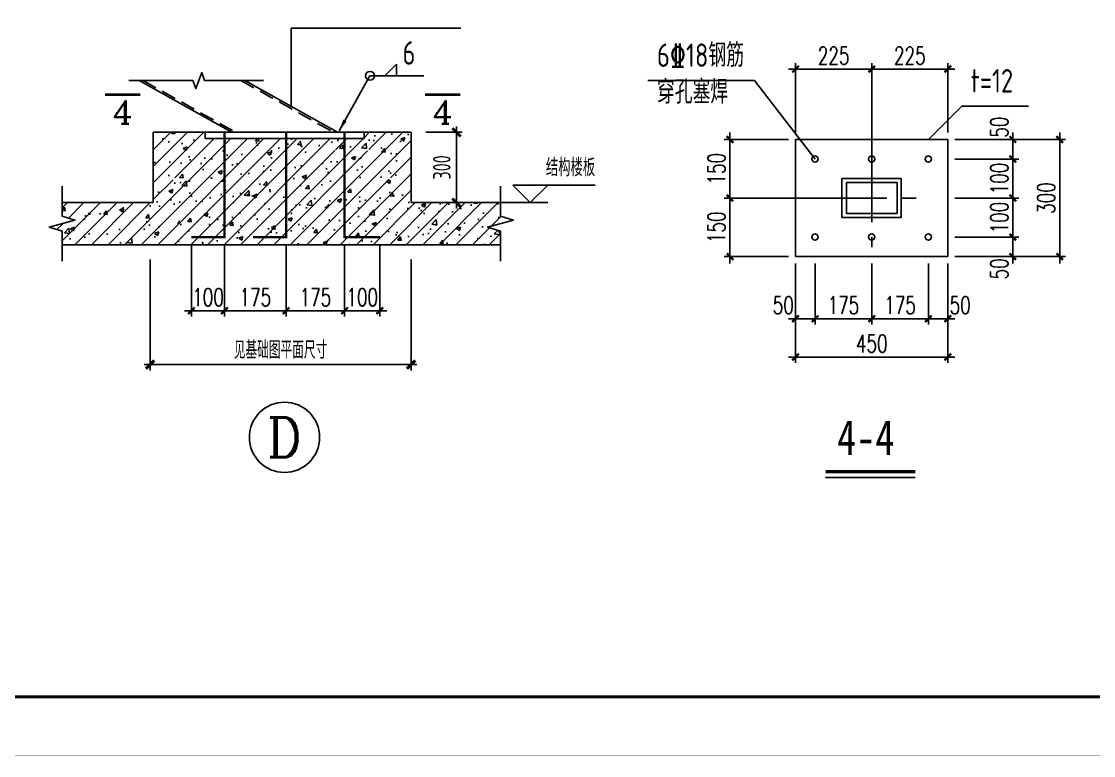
# Model space of a CAD drawing. Extents: x 458696 to 839151, y -191463 to 35158.
# Drawn here: x 514694 to 523844, y -181309 to -175041 of the extents above; entities that cross this region are included whole.
import ezdxf
from ezdxf.enums import TextEntityAlignment as Align

# ---------------------------------------------------------------- set-up
doc = ezdxf.new("R2010")
doc.units = 0
doc.header["$LTSCALE"] = 500
doc.linetypes.add('CENTER', pattern=[2, 1.25, -0.25, 0.25, -0.25])
doc.linetypes.add('HIDDEN', pattern=[0.375, 0.25, -0.125])
doc.layers.get('0').update_dxf_attribs({"linetype": 'CONTINUOUS'})
doc.layers.get('Defpoints').update_dxf_attribs({"color": 167, "linetype": 'CONTINUOUS'})
for name, color, linetype in [('AXIS_TEXT', 7, 'CONTINUOUS'), ('DIM', 3, 'CONTINUOUS'), ('PUB_DIM', 3, 'CONTINUOUS'), ('TEXT', 7, 'CONTINUOUS'), ('THIN', 7, 'CONTINUOUS'), ('实体', 7, 'CONTINUOUS'), ('尺寸', 3, 'CONTINUOUS'), ('文字', 7, 'CONTINUOUS'), ('标注', 1, 'CONTINUOUS'), ('虚线', 4, 'HIDDEN'), ('轴线', 253, 'CENTER')]:
    doc.layers.add(name, color=color, linetype=linetype)
doc.styles.add('COMPLEX', font='COMPLEX')
doc.styles.add('DIM_FONT', font='SIMPLEX', dxfattribs={"width": 0.7, "bigfont": 'GBCBIG'})
doc.styles.add('TSSD_Dimension', font='tssdeng.shx', dxfattribs={"width": 0.7, "bigfont": 'TSSDCHN.SHX'})
doc.styles.add('TSSD_Label', font='Tssdeng.shx', dxfattribs={"width": 0.7, "bigfont": 'Hztxt.shx'})
doc.styles.add('宋体', font='', dxfattribs={"width": 0.9})
doc.styles.add('标注', font='romans.shx', dxfattribs={"width": 0.8})
doc.styles.add('说明', font='tssdeng.shx', dxfattribs={"width": 0.8, "bigfont": 'tssdchn.shx'})
doc.styles.add('轴线', font='COMPLEX.shx')
doc.styles.get('宋体').set_extended_font_data('SimSun')
doc.dimstyles.new('dim-15', dxfattribs={"dimscale": 15, "dimtxt": 3, "dimasz": 2, "dimexe": 2, "dimexo": 1.5, "dimgap": 1, "dimtad": 1, "dimdec": 0, "dimdsep": 46, "dimtxsty": '标注', "dimcen": 2.5, "dimclrd": 256, "dimclre": 256, "dimclrt": 6, "dimadec": 1, "dimazin": 2, "dimtfac": 1, "dimtdec": 0, "dimtmove": 0, "dimatfit": 3, "dimfxl": 1, "dimlwd": -1, "dimlwe": -1, "dimarcsym": 0})
doc.dimstyles.new('DIMN50', dxfattribs={"dimscale": 0.5, "dimtxt": 300, "dimasz": 0.8, "dimexe": 100, "dimexo": 120, "dimgap": 80, "dimtad": 1, "dimdec": 0, "dimrnd": 1, "dimzin": 0, "dimdsep": 46, "dimtxsty": 'DIM_FONT', "dimblk": '_dimx', "dimcen": 0.09, "dimclrd": 3, "dimclre": 3, "dimclrt": 7, "dimadec": 0, "dimazin": 0, "dimtfac": 1, "dimtdec": 0, "dimtix": 1, "dimtmove": 2, "dimatfit": 3, "dimldrblk": '_dimx', "dimfxl": 70, "dimtolj": 1, "dimtzin": 0, "dimarcsym": 0})
doc.dimstyles.new('TSSD_50_50', dxfattribs={"dimtxt": 150, "dimasz": 50, "dimexe": 50, "dimexo": 125, "dimgap": 50, "dimtad": 1, "dimdec": 0, "dimzin": 0, "dimdsep": 46, "dimtxsty": 'TSSD_Dimension', "dimblk": 'ARCHTICK', "dimblk1": 'ARCHTICK', "dimblk2": 'ARCHTICK', "dimcen": 0, "dimdle": 50, "dimclrt": 7, "dimadec": 0, "dimazin": 0, "dimtfac": 1, "dimtdec": 0, "dimtix": 1, "dimtmove": 2, "dimatfit": 3, "dimfxl": 1, "dimtolj": 1, "dimtzin": 0, "dimarcsym": 0})

# ---------------------------------------------------------------- blocks, each defined once
blk = doc.blocks.new('图框-A1')
for points, const_width in [([(0, 0), (841, 0), (841, 594), (0, 594)], 0.05), ([(766, 584), (25, 584), (25, 10), (766, 10)], 0.5)]:
    blk.add_lwpolyline(points, close=True, dxfattribs=dict(const_width=const_width))
blk = doc.blocks.new('_ArchTick')
at = {"color": 0, "const_width": 0.5}
blk.add_lwpolyline([(-0.71, -0.71), (0.71, 0.71)], dxfattribs=at)
blk = doc.blocks.new('*D1110')
at = {"layer": 'Defpoints', "color": 0, "transparency": 16777216}
for p in [(515791.5, -176947.2), (518019.2, -176947.2), (518019.2, -177970.9)]:
    blk.add_point(p, dxfattribs=at)
at = {"layer": 'DIM', "color": 0, "lineweight": -2, "transparency": 16777216}
for p, q in [((515791.5, -177072.2), (515791.5, -178020.9)), ((518019.2, -177072.2), (518019.2, -178020.9)), ((515741.5, -177970.9), (518069.2, -177970.9))]:
    blk.add_line(p, q, dxfattribs=at)
at = {"layer": 'DIM', "color": 0, "lineweight": -2, "transparency": 16777216, "xscale": 50, "yscale": 50, "zscale": 50, "rotation": 180}
blk.add_blockref('_ArchTick', (515791.5, -177970.9), dxfattribs=at)
at = {"layer": 'DIM', "color": 0, "lineweight": -2, "transparency": 16777216, "xscale": 50, "yscale": 50, "zscale": 50}
blk.add_blockref('_ArchTick', (518019.2, -177970.9), dxfattribs=at)
at = {"layer": 'DIM', "color": 7, "transparency": 16777216, "insert": (516905.3, -177845.9), "char_height": 150, "attachment_point": 5, "style": 'TSSD_Dimension'}
blk.add_mtext('\\A1;见基础图平面尺寸', dxfattribs=at)
blk = doc.blocks.new('_dimx')
blk.add_line((-150, 0), (150, 0))
at = {"const_width": 50}
blk.add_lwpolyline([(-70, -70), (70, 70)], dxfattribs=at)
blk = doc.blocks.new('*D1111')
at = {"layer": 'Defpoints', "color": 0, "transparency": 16777216}
for p in [(516145.2, -176883.5), (516427.5, -176883.5), (516427.5, -177510.7)]:
    blk.add_point(p, dxfattribs=at)
at = {"layer": 'PUB_DIM', "color": 3, "lineweight": -2, "transparency": 16777216}
for p, q in [((516145.2, -176943.5), (516145.2, -177560.7)), ((516427.5, -176943.5), (516427.5, -177560.7)), ((516144.8, -177510.7), (516144.4, -177510.7)), ((516145.2, -177510.7), (516427.5, -177510.7)), ((516427.9, -177510.7), (516428.3, -177510.7))]:
    blk.add_line(p, q, dxfattribs=at)
at = {"layer": 'PUB_DIM', "color": 3, "lineweight": -2, "transparency": 16777216, "xscale": 0.4, "yscale": 0.4, "zscale": 0.4}
blk.add_blockref('_dimx', (516145.2, -177510.7), dxfattribs=at)
at = {"layer": 'PUB_DIM', "color": 3, "lineweight": -2, "transparency": 16777216, "xscale": 0.4, "yscale": 0.4, "zscale": 0.4, "rotation": 180}
blk.add_blockref('_dimx', (516427.5, -177510.7), dxfattribs=at)
at = {"layer": 'PUB_DIM', "color": 7, "transparency": 16777216, "insert": (516286.4, -177395.7), "char_height": 150, "attachment_point": 5, "style": 'DIM_FONT'}
blk.add_mtext('\\A1;100', dxfattribs=at)
blk = doc.blocks.new('*D1112')
at = {"layer": 'Defpoints', "color": 0, "transparency": 16777216}
for p in [(516427.5, -176883.5), (516953.1, -176883.5), (516953.1, -177510.7)]:
    blk.add_point(p, dxfattribs=at)
at = {"layer": 'PUB_DIM', "color": 3, "lineweight": -2, "transparency": 16777216}
for p, q in [((516427.5, -176943.5), (516427.5, -177560.7)), ((516953.1, -176943.5), (516953.1, -177560.7)), ((516427.9, -177510.7), (516952.7, -177510.7))]:
    blk.add_line(p, q, dxfattribs=at)
at = {"layer": 'PUB_DIM', "color": 3, "lineweight": -2, "transparency": 16777216, "xscale": 0.4, "yscale": 0.4, "zscale": 0.4, "rotation": 180}
blk.add_blockref('_dimx', (516427.5, -177510.7), dxfattribs=at)
at = {"layer": 'PUB_DIM', "color": 3, "lineweight": -2, "transparency": 16777216, "xscale": 0.4, "yscale": 0.4, "zscale": 0.4}
blk.add_blockref('_dimx', (516953.1, -177510.7), dxfattribs=at)
at = {"layer": 'PUB_DIM', "color": 7, "transparency": 16777216, "insert": (516690.3, -177395.7), "char_height": 150, "attachment_point": 5, "style": 'DIM_FONT'}
blk.add_mtext('\\A1;175', dxfattribs=at)
blk = doc.blocks.new('*D1113')
at = {"layer": 'Defpoints', "color": 0, "transparency": 16777216}
for p in [(517452, -176883.5), (517753, -176883.5), (517753, -177510.7)]:
    blk.add_point(p, dxfattribs=at)
at = {"layer": 'PUB_DIM', "color": 3, "lineweight": -2, "transparency": 16777216}
for p, q in [((517452, -176943.5), (517452, -177560.7)), ((517753, -176943.5), (517753, -177560.7)), ((517451.6, -177510.7), (517451.2, -177510.7)), ((517452, -177510.7), (517753, -177510.7)), ((517753.4, -177510.7), (517753.8, -177510.7))]:
    blk.add_line(p, q, dxfattribs=at)
at = {"layer": 'PUB_DIM', "color": 3, "lineweight": -2, "transparency": 16777216, "xscale": 0.4, "yscale": 0.4, "zscale": 0.4}
blk.add_blockref('_dimx', (517452, -177510.7), dxfattribs=at)
at = {"layer": 'PUB_DIM', "color": 3, "lineweight": -2, "transparency": 16777216, "xscale": 0.4, "yscale": 0.4, "zscale": 0.4, "rotation": 180}
blk.add_blockref('_dimx', (517753, -177510.7), dxfattribs=at)
at = {"layer": 'PUB_DIM', "color": 7, "transparency": 16777216, "insert": (517602.5, -177395.7), "char_height": 150, "attachment_point": 5, "style": 'DIM_FONT'}
blk.add_mtext('\\A1;100', dxfattribs=at)
blk = doc.blocks.new('_AXISO')
blk.add_circle((0, 0), 0.5)
at = {"layer": 'AXIS_TEXT', "style": 'COMPLEX', "width": 1.041667}
blk.add_attdef('A', text='', height=0.56, dxfattribs=at).set_placement((-0.25, -0.28), (0.25, -0.28), align=Align.FIT)
blk = doc.blocks.new('*D1114')
at = {"layer": 'Defpoints', "color": 0, "transparency": 16777216}
for p in [(516953.1, -176883.5), (517452, -176883.5), (517452, -177510.7)]:
    blk.add_point(p, dxfattribs=at)
at = {"layer": 'PUB_DIM', "color": 3, "lineweight": -2, "transparency": 16777216}
for p, q in [((516953.1, -176943.5), (516953.1, -177560.7)), ((517452, -176943.5), (517452, -177560.7)), ((516953.5, -177510.7), (517451.6, -177510.7))]:
    blk.add_line(p, q, dxfattribs=at)
at = {"layer": 'PUB_DIM', "color": 3, "lineweight": -2, "transparency": 16777216, "xscale": 0.4, "yscale": 0.4, "zscale": 0.4, "rotation": 180}
blk.add_blockref('_dimx', (516953.1, -177510.7), dxfattribs=at)
at = {"layer": 'PUB_DIM', "color": 3, "lineweight": -2, "transparency": 16777216, "xscale": 0.4, "yscale": 0.4, "zscale": 0.4}
blk.add_blockref('_dimx', (517452, -177510.7), dxfattribs=at)
at = {"layer": 'PUB_DIM', "color": 7, "transparency": 16777216, "insert": (517202.6, -177395.7), "char_height": 150, "attachment_point": 5, "style": 'DIM_FONT'}
blk.add_mtext('\\A1;175', dxfattribs=at)
blk = doc.blocks.new('*D1117')
at = {"layer": 'Defpoints', "color": 0, "transparency": 16777216}
for p in [(518019.2, -175987.2), (518019.2, -176587.2), (518406.5, -176587.2)]:
    blk.add_point(p, dxfattribs=at)
at = {"layer": 'DIM', "color": 0, "lineweight": -2, "transparency": 16777216}
for p, q in [((518406.5, -175937.2), (518406.5, -176637.2)), ((518144.2, -175987.2), (518456.5, -175987.2)), ((518144.2, -176587.2), (518456.5, -176587.2))]:
    blk.add_line(p, q, dxfattribs=at)
at = {"layer": 'DIM', "color": 0, "lineweight": -2, "transparency": 16777216, "xscale": 50, "yscale": 50, "zscale": 50}
for p, rotation in [((518406.5, -175987.2), 90), ((518406.5, -176587.2), 270)]:
    blk.add_blockref('_ArchTick', p, dxfattribs=dict(at, rotation=rotation))
at = {"layer": 'DIM', "color": 7, "transparency": 16777216, "insert": (518281.5, -176287.2), "char_height": 150, "attachment_point": 5, "rotation": 90, "style": 'TSSD_Dimension'}
blk.add_mtext('\\A1;300', dxfattribs=at)
blk = doc.blocks.new('*D1118')
at = {"layer": 'Defpoints', "color": 0, "transparency": 16777216}
for p in [(521951.1, -175447.6), (521301.1, -176048.5), (521951.1, -176298.5)]:
    blk.add_point(p, dxfattribs=at)
at = {"layer": 'PUB_DIM', "color": 3, "lineweight": -2, "transparency": 16777216}
for p, q in [((521301.1, -175988.5), (521301.1, -175397.6)), ((521951.1, -176238.5), (521951.1, -175397.6)), ((521301.5, -175447.6), (521950.7, -175447.6))]:
    blk.add_line(p, q, dxfattribs=at)
at = {"layer": 'PUB_DIM', "color": 3, "lineweight": -2, "transparency": 16777216, "xscale": 0.4, "yscale": 0.4, "zscale": 0.4, "rotation": 180}
blk.add_blockref('_dimx', (521301.1, -175447.6), dxfattribs=at)
at = {"layer": 'PUB_DIM', "color": 3, "lineweight": -2, "transparency": 16777216, "xscale": 0.4, "yscale": 0.4, "zscale": 0.4}
blk.add_blockref('_dimx', (521951.1, -175447.6), dxfattribs=at)
at = {"layer": 'PUB_DIM', "color": 7, "transparency": 16777216, "insert": (521626.1, -175332.6), "char_height": 150, "attachment_point": 5, "style": 'DIM_FONT'}
blk.add_mtext('\\A1;225', dxfattribs=at)
blk = doc.blocks.new('*D1119')
at = {"layer": 'Defpoints', "color": 0, "transparency": 16777216}
for p in [(522601.1, -175447.6), (522601.1, -176048.5), (521951.1, -176298.5)]:
    blk.add_point(p, dxfattribs=at)
at = {"layer": 'PUB_DIM', "color": 3, "lineweight": -2, "transparency": 16777216}
for p, q in [((521951.1, -176238.5), (521951.1, -175397.6)), ((522601.1, -175988.5), (522601.1, -175397.6)), ((521951.5, -175447.6), (522600.7, -175447.6))]:
    blk.add_line(p, q, dxfattribs=at)
at = {"layer": 'PUB_DIM', "color": 3, "lineweight": -2, "transparency": 16777216, "xscale": 0.4, "yscale": 0.4, "zscale": 0.4, "rotation": 180}
blk.add_blockref('_dimx', (521951.1, -175447.6), dxfattribs=at)
at = {"layer": 'PUB_DIM', "color": 3, "lineweight": -2, "transparency": 16777216, "xscale": 0.4, "yscale": 0.4, "zscale": 0.4}
blk.add_blockref('_dimx', (522601.1, -175447.6), dxfattribs=at)
at = {"layer": 'PUB_DIM', "color": 7, "transparency": 16777216, "insert": (522276.1, -175332.6), "char_height": 150, "attachment_point": 5, "style": 'DIM_FONT'}
blk.add_mtext('\\A1;225', dxfattribs=at)
blk = doc.blocks.new('*D1120')
at = {"layer": 'Defpoints', "color": 0, "transparency": 16777216}
for p in [(522601.1, -176048.5), (522601.1, -176215.2), (523155.3, -176215.2)]:
    blk.add_point(p, dxfattribs=at)
at = {"layer": 'PUB_DIM', "color": 3, "lineweight": -2, "transparency": 16777216}
for p, q in [((522661.1, -176048.5), (523205.3, -176048.5)), ((523155.3, -176048.9), (523155.3, -176214.8)), ((522661.1, -176215.2), (523205.3, -176215.2))]:
    blk.add_line(p, q, dxfattribs=at)
at = {"layer": 'PUB_DIM', "color": 3, "lineweight": -2, "transparency": 16777216, "xscale": 0.4, "yscale": 0.4, "zscale": 0.4}
for p, rotation in [((523155.3, -176048.5), 90), ((523155.3, -176215.2), 270)]:
    blk.add_blockref('_dimx', p, dxfattribs=dict(at, rotation=rotation))
at = {"layer": 'PUB_DIM', "color": 7, "transparency": 16777216, "insert": (523040.3, -175943.5), "char_height": 150, "attachment_point": 5, "rotation": 90, "style": 'DIM_FONT'}
blk.add_mtext('\\A1;50', dxfattribs=at)
blk = doc.blocks.new('*D1121')
at = {"layer": 'Defpoints', "color": 0, "transparency": 16777216}
for p in [(522601.1, -176548.5), (522601.1, -176881.9), (523155.3, -176881.9)]:
    blk.add_point(p, dxfattribs=at)
at = {"layer": 'PUB_DIM', "color": 3, "lineweight": -2, "transparency": 16777216}
for p, q in [((522661.1, -176548.5), (523205.3, -176548.5)), ((523155.3, -176548.9), (523155.3, -176881.5)), ((522661.1, -176881.9), (523205.3, -176881.9))]:
    blk.add_line(p, q, dxfattribs=at)
at = {"layer": 'PUB_DIM', "color": 3, "lineweight": -2, "transparency": 16777216, "xscale": 0.4, "yscale": 0.4, "zscale": 0.4}
for p, rotation in [((523155.3, -176548.5), 90), ((523155.3, -176881.9), 270)]:
    blk.add_blockref('_dimx', p, dxfattribs=dict(at, rotation=rotation))
at = {"layer": 'PUB_DIM', "color": 7, "transparency": 16777216, "insert": (523040.3, -176715.2), "char_height": 150, "attachment_point": 5, "rotation": 90, "style": 'DIM_FONT'}
blk.add_mtext('\\A1;100', dxfattribs=at)
blk = doc.blocks.new('*D1122')
at = {"layer": 'Defpoints', "color": 0, "transparency": 16777216}
for p in [(522601.1, -176881.9), (522601.1, -177048.5), (523155.3, -177048.5)]:
    blk.add_point(p, dxfattribs=at)
at = {"layer": 'PUB_DIM', "color": 3, "lineweight": -2, "transparency": 16777216}
for p, q in [((522661.1, -176881.9), (523205.3, -176881.9)), ((523155.3, -176882.3), (523155.3, -177048.1)), ((522661.1, -177048.5), (523205.3, -177048.5))]:
    blk.add_line(p, q, dxfattribs=at)
at = {"layer": 'PUB_DIM', "color": 3, "lineweight": -2, "transparency": 16777216, "xscale": 0.4, "yscale": 0.4, "zscale": 0.4}
for p, rotation in [((523155.3, -176881.9), 90), ((523155.3, -177048.5), 270)]:
    blk.add_blockref('_dimx', p, dxfattribs=dict(at, rotation=rotation))
at = {"layer": 'PUB_DIM', "color": 7, "transparency": 16777216, "insert": (523040.3, -177153.5), "char_height": 150, "attachment_point": 5, "rotation": 90, "style": 'DIM_FONT'}
blk.add_mtext('\\A1;50', dxfattribs=at)
blk = doc.blocks.new('*D1123')
at = {"layer": 'Defpoints', "color": 0, "transparency": 16777216}
for p in [(522601.1, -176048.5), (523555.3, -176048.5), (522601.1, -177048.5)]:
    blk.add_point(p, dxfattribs=at)
at = {"layer": 'PUB_DIM', "color": 3, "lineweight": -2, "transparency": 16777216}
for p, q in [((522661.1, -176048.5), (523605.3, -176048.5)), ((523555.3, -177048.1), (523555.3, -176048.9)), ((522661.1, -177048.5), (523605.3, -177048.5))]:
    blk.add_line(p, q, dxfattribs=at)
at = {"layer": 'PUB_DIM', "color": 3, "lineweight": -2, "transparency": 16777216, "xscale": 0.4, "yscale": 0.4, "zscale": 0.4}
for p, rotation in [((523555.3, -176048.5), 90), ((523555.3, -177048.5), 270)]:
    blk.add_blockref('_dimx', p, dxfattribs=dict(at, rotation=rotation))
at = {"layer": 'PUB_DIM', "color": 7, "transparency": 16777216, "insert": (523440.3, -176548.5), "char_height": 150, "attachment_point": 5, "rotation": 90, "style": 'DIM_FONT'}
blk.add_mtext('\\A1;300', dxfattribs=at)
blk = doc.blocks.new('*D1124')
at = {"layer": 'Defpoints', "color": 0, "transparency": 16777216}
for p in [(521301.1, -177048.5), (521467.7, -177048.5), (521467.7, -177578.5)]:
    blk.add_point(p, dxfattribs=at)
at = {"layer": 'PUB_DIM', "color": 3, "lineweight": -2, "transparency": 16777216}
for p, q in [((521301.1, -177108.5), (521301.1, -177628.5)), ((521467.7, -177108.5), (521467.7, -177628.5)), ((521301.5, -177578.5), (521467.3, -177578.5))]:
    blk.add_line(p, q, dxfattribs=at)
at = {"layer": 'PUB_DIM', "color": 3, "lineweight": -2, "transparency": 16777216, "xscale": 0.4, "yscale": 0.4, "zscale": 0.4, "rotation": 180}
blk.add_blockref('_dimx', (521301.1, -177578.5), dxfattribs=at)
at = {"layer": 'PUB_DIM', "color": 3, "lineweight": -2, "transparency": 16777216, "xscale": 0.4, "yscale": 0.4, "zscale": 0.4}
blk.add_blockref('_dimx', (521467.7, -177578.5), dxfattribs=at)
at = {"layer": 'PUB_DIM', "color": 7, "transparency": 16777216, "insert": (521196.1, -177463.5), "char_height": 150, "attachment_point": 5, "style": 'DIM_FONT'}
blk.add_mtext('\\A1;50', dxfattribs=at)
blk = doc.blocks.new('*D1125')
at = {"layer": 'Defpoints', "color": 0, "transparency": 16777216}
for p in [(521951.1, -177048.5), (522434.4, -177048.5), (522434.4, -177578.5)]:
    blk.add_point(p, dxfattribs=at)
at = {"layer": 'PUB_DIM', "color": 3, "lineweight": -2, "transparency": 16777216}
for p, q in [((521951.1, -177108.5), (521951.1, -177628.5)), ((522434.4, -177108.5), (522434.4, -177628.5)), ((521951.5, -177578.5), (522434, -177578.5))]:
    blk.add_line(p, q, dxfattribs=at)
at = {"layer": 'PUB_DIM', "color": 3, "lineweight": -2, "transparency": 16777216, "xscale": 0.4, "yscale": 0.4, "zscale": 0.4, "rotation": 180}
blk.add_blockref('_dimx', (521951.1, -177578.5), dxfattribs=at)
at = {"layer": 'PUB_DIM', "color": 3, "lineweight": -2, "transparency": 16777216, "xscale": 0.4, "yscale": 0.4, "zscale": 0.4}
blk.add_blockref('_dimx', (522434.4, -177578.5), dxfattribs=at)
at = {"layer": 'PUB_DIM', "color": 7, "transparency": 16777216, "insert": (522192.7, -177463.5), "char_height": 150, "attachment_point": 5, "style": 'DIM_FONT'}
blk.add_mtext('\\A1;175', dxfattribs=at)
blk = doc.blocks.new('*D1126')
at = {"layer": 'Defpoints', "color": 0, "transparency": 16777216}
for p in [(522434.4, -177048.5), (522601.1, -177048.5), (522601.1, -177578.5)]:
    blk.add_point(p, dxfattribs=at)
at = {"layer": 'PUB_DIM', "color": 3, "lineweight": -2, "transparency": 16777216}
for p, q in [((522434.4, -177108.5), (522434.4, -177628.5)), ((522601.1, -177108.5), (522601.1, -177628.5)), ((522434.8, -177578.5), (522600.7, -177578.5))]:
    blk.add_line(p, q, dxfattribs=at)
at = {"layer": 'PUB_DIM', "color": 3, "lineweight": -2, "transparency": 16777216, "xscale": 0.4, "yscale": 0.4, "zscale": 0.4, "rotation": 180}
blk.add_blockref('_dimx', (522434.4, -177578.5), dxfattribs=at)
at = {"layer": 'PUB_DIM', "color": 3, "lineweight": -2, "transparency": 16777216, "xscale": 0.4, "yscale": 0.4, "zscale": 0.4}
blk.add_blockref('_dimx', (522601.1, -177578.5), dxfattribs=at)
at = {"layer": 'PUB_DIM', "color": 7, "transparency": 16777216, "insert": (522706.1, -177463.5), "char_height": 150, "attachment_point": 5, "style": 'DIM_FONT'}
blk.add_mtext('\\A1;50', dxfattribs=at)
blk = doc.blocks.new('*D1127')
at = {"layer": 'Defpoints', "color": 0, "transparency": 16777216}
for p in [(521301.1, -177048.5), (522601.1, -177048.5), (521301.1, -177906)]:
    blk.add_point(p, dxfattribs=at)
at = {"layer": 'PUB_DIM', "color": 3, "lineweight": -2, "transparency": 16777216}
for p, q in [((521301.1, -177108.5), (521301.1, -177956)), ((522601.1, -177108.5), (522601.1, -177956)), ((522600.7, -177906), (521301.5, -177906))]:
    blk.add_line(p, q, dxfattribs=at)
at = {"layer": 'PUB_DIM', "color": 3, "lineweight": -2, "transparency": 16777216, "xscale": 0.4, "yscale": 0.4, "zscale": 0.4, "rotation": 180}
blk.add_blockref('_dimx', (521301.1, -177906), dxfattribs=at)
at = {"layer": 'PUB_DIM', "color": 3, "lineweight": -2, "transparency": 16777216, "xscale": 0.4, "yscale": 0.4, "zscale": 0.4}
blk.add_blockref('_dimx', (522601.1, -177906), dxfattribs=at)
at = {"layer": 'PUB_DIM', "color": 7, "transparency": 16777216, "insert": (521951.1, -177791), "char_height": 150, "attachment_point": 5, "style": 'DIM_FONT'}
blk.add_mtext('\\A1;450', dxfattribs=at)
blk = doc.blocks.new('*D1128')
at = {"layer": 'Defpoints', "color": 0, "transparency": 16777216}
for p in [(521301.1, -176048.5), (520741.3, -176548.5), (521784.4, -176548.5)]:
    blk.add_point(p, dxfattribs=at)
at = {"layer": 'PUB_DIM', "color": 3, "lineweight": -2, "transparency": 16777216}
for p, q in [((521241.1, -176048.5), (520691.3, -176048.5)), ((520741.3, -176048.9), (520741.3, -176548.1)), ((521724.4, -176548.5), (520691.3, -176548.5))]:
    blk.add_line(p, q, dxfattribs=at)
at = {"layer": 'PUB_DIM', "color": 3, "lineweight": -2, "transparency": 16777216, "xscale": 0.4, "yscale": 0.4, "zscale": 0.4}
for p, rotation in [((520741.3, -176048.5), 90), ((520741.3, -176548.5), 270)]:
    blk.add_blockref('_dimx', p, dxfattribs=dict(at, rotation=rotation))
at = {"layer": 'PUB_DIM', "color": 7, "transparency": 16777216, "insert": (520626.3, -176298.5), "char_height": 150, "attachment_point": 5, "rotation": 90, "style": 'DIM_FONT'}
blk.add_mtext('\\A1;150', dxfattribs=at)
blk = doc.blocks.new('*D1129')
at = {"layer": 'Defpoints', "color": 0, "transparency": 16777216}
for p in [(521784.4, -176548.5), (520741.3, -177048.5), (521301.1, -177048.5)]:
    blk.add_point(p, dxfattribs=at)
at = {"layer": 'PUB_DIM', "color": 3, "lineweight": -2, "transparency": 16777216}
for p, q in [((521724.4, -176548.5), (520691.3, -176548.5)), ((520741.3, -176548.9), (520741.3, -177048.1)), ((521241.1, -177048.5), (520691.3, -177048.5))]:
    blk.add_line(p, q, dxfattribs=at)
at = {"layer": 'PUB_DIM', "color": 3, "lineweight": -2, "transparency": 16777216, "xscale": 0.4, "yscale": 0.4, "zscale": 0.4}
for p, rotation in [((520741.3, -176548.5), 90), ((520741.3, -177048.5), 270)]:
    blk.add_blockref('_dimx', p, dxfattribs=dict(at, rotation=rotation))
at = {"layer": 'PUB_DIM', "color": 7, "transparency": 16777216, "insert": (520626.3, -176798.5), "char_height": 150, "attachment_point": 5, "rotation": 90, "style": 'DIM_FONT'}
blk.add_mtext('\\A1;150', dxfattribs=at)
blk = doc.blocks.new('*D1130')
at = {"layer": 'Defpoints', "color": 0, "transparency": 16777216}
for p in [(522601.1, -176215.2), (522601.1, -176548.5), (523155.3, -176548.5)]:
    blk.add_point(p, dxfattribs=at)
at = {"layer": 'PUB_DIM', "color": 3, "lineweight": -2, "transparency": 16777216}
for p, q in [((522661.1, -176215.2), (523205.3, -176215.2)), ((523155.3, -176215.6), (523155.3, -176548.1)), ((522661.1, -176548.5), (523205.3, -176548.5))]:
    blk.add_line(p, q, dxfattribs=at)
at = {"layer": 'PUB_DIM', "color": 3, "lineweight": -2, "transparency": 16777216, "xscale": 0.4, "yscale": 0.4, "zscale": 0.4}
for p, rotation in [((523155.3, -176215.2), 90), ((523155.3, -176548.5), 270)]:
    blk.add_blockref('_dimx', p, dxfattribs=dict(at, rotation=rotation))
at = {"layer": 'PUB_DIM', "color": 7, "transparency": 16777216, "insert": (523040.3, -176381.9), "char_height": 150, "attachment_point": 5, "rotation": 90, "style": 'DIM_FONT'}
blk.add_mtext('\\A1;100', dxfattribs=at)
blk = doc.blocks.new('*D1131')
at = {"layer": 'Defpoints', "color": 0, "transparency": 16777216}
for p in [(521467.7, -177048.5), (521951.1, -177048.5), (521951.1, -177578.5)]:
    blk.add_point(p, dxfattribs=at)
at = {"layer": 'PUB_DIM', "color": 3, "lineweight": -2, "transparency": 16777216}
for p, q in [((521467.7, -177108.5), (521467.7, -177628.5)), ((521951.1, -177108.5), (521951.1, -177628.5)), ((521468.1, -177578.5), (521950.7, -177578.5))]:
    blk.add_line(p, q, dxfattribs=at)
at = {"layer": 'PUB_DIM', "color": 3, "lineweight": -2, "transparency": 16777216, "xscale": 0.4, "yscale": 0.4, "zscale": 0.4, "rotation": 180}
blk.add_blockref('_dimx', (521467.7, -177578.5), dxfattribs=at)
at = {"layer": 'PUB_DIM', "color": 3, "lineweight": -2, "transparency": 16777216, "xscale": 0.4, "yscale": 0.4, "zscale": 0.4}
blk.add_blockref('_dimx', (521951.1, -177578.5), dxfattribs=at)
at = {"layer": 'PUB_DIM', "color": 7, "transparency": 16777216, "insert": (521709.4, -177463.5), "char_height": 150, "attachment_point": 5, "style": 'DIM_FONT'}
blk.add_mtext('\\A1;175', dxfattribs=at)

msp = doc.modelspace()

# ---------------------------------------------------------------- hatches: boundary and pattern name
h = msp.add_hatch()
h.set_pattern_fill('AN31C', color=251, scale=500, style=0)
h.set_pattern_definition([(45, (292178.75, 90389.22), (-70.710678, 70.710678), []), (50, (292178.75, 90389.22), (358.6301, -31.37607), [37.5, -412.5]), (355, (292178.75, 90389.22), (-69.37567, 376.09607), [30, -330]), (100.4514, (292208.64, 90386.6), (289.2547, 344.71977), [31.8701, -350.57106]), (46.1842, (292178.75, 90489.2), (533.6205, -82.7595), [56.25, -618.75]), (96.6356, (292223.2, 90482.3), (467.33135, 487.0589), [47.80514, -525.8565]), (351.1842, (292178.75, 90489.2), (467.331, 487.0593), [45, -495]), (21, (292228.75, 90464.22), (298.45353, -201.30945), [37.5, -412.5]), (326, (292228.75, 90464.22), (121.65767, 362.57502), [30, -330]), (71.4514, (292253.62, 90447.44), (420.1113, 161.26525), [31.8701, -350.57106]), (37.5, (292178.75, 90389.22), (6.07993, 166.446927), [0, -326, 0, -335, 0, -331.25]), (7.5, (292178.75, 90389.22), (131.53477, 197.20586), [0, -191, 0, -318.5, 0, -126.25]), (327.5, (292067.25, 90389.22), (266.91122, -11.277436), [0, -125, 0, -390, 0, -517.5]), (317.5, (292017.25, 90389.22), (291.59308, 50.05249), [0, -162.5, 0, -259, 0, -367.5])])
h.paths.add_polyline_path([(517451.991, -176109.991), (516769.911, -176109.991), (516769.911, -176134.991, -0.41421356), (516782.411, -176147.491, -1), (516757.411, -176147.491, -0.41421356), (516769.911, -176134.991), (516769.911, -176109.991), (515944.145, -176109.991), (515944.145, -176382.42), (515819.165, -176229.297), (515819.165, -176587.229), (515040.91, -176587.229), (515040.91, -176702.229), (515150.91, -176737.229), (514930.91, -176797.229), (515040.91, -176832.229), (515040.91, -176947.229), (518783.053, -176947.229), (518783.053, -176832.229), (518673.053, -176797.229), (518893.053, -176737.229), (518783.053, -176702.229), (518783.053, -176587.229), (518702.68, -176587.229), (518019.165, -176587.229), (518019.165, -175987.229), (517618.658, -175987.229), (517618.658, -176040.562), (517451.991, -176040.562)])
h.paths.add_polyline_path([(517041.015, -176147.491, -1), (517066.015, -176147.491, -1)], flags=16)
h.paths.add_polyline_path([(517368.159, -176147.491, -1), (517393.159, -176147.491, -1)], flags=16)
h.paths.add_polyline_path([(517832.433, -176624.169, -1), (517857.433, -176624.169, -1)], flags=16)
h.paths.add_polyline_path([(517648.756, -176147.491, -1), (517673.756, -176147.491, -1)], flags=16)
h.paths.add_polyline_path([(517832.433, -176387.344, -1), (517857.433, -176387.344, -1)], flags=16)
h.paths.add_polyline_path([(517822.391, -176147.491, -1), (517847.391, -176147.491, -1)], flags=16)
h.paths.add_polyline_path([(516469.286, -176147.491, -1), (516494.286, -176147.491, -1)], flags=16)
h.paths.add_polyline_path([(516175.938, -176147.491, -1), (516200.938, -176147.491, -1)], flags=16)
h.paths.add_polyline_path([(516012.012, -176624.169, -1), (515987.012, -176624.169, -1)], flags=16)
h.paths.add_polyline_path([(516012.012, -176387.344, -1), (515987.012, -176387.344, -1)], flags=16)
h.paths.add_polyline_path([(515987.012, -176147.491, -1), (516012.012, -176147.491, -1)], flags=16)
h.paths.add_polyline_path([(516427.505, -176040.562), (516260.838, -176040.562), (516260.838, -175987.229), (515819.165, -175987.229), (515819.165, -176229.297), (515944.145, -176382.42), (515944.145, -176109.991), (516427.505, -176109.991)], flags=16)
h.paths.add_polyline_path([(516769.911, -176040.562), (516427.505, -176040.562), (516427.505, -176109.991), (516769.911, -176109.991)], flags=16)
h.paths.add_polyline_path([(516953.129, -176040.562), (516769.911, -176040.562), (516769.911, -176109.991), (516953.129, -176109.991)], flags=16)
h.paths.add_polyline_path([(517179.01, -176040.562), (516953.129, -176040.562), (516953.129, -176109.991), (517177.646, -176109.991), (517179.01, -176107.96)], flags=16)
h.paths.add_polyline_path([(517451.991, -176040.562), (517179.01, -176040.562), (517179.01, -176109.991), (517451.991, -176109.991)], flags=17)
h.paths.add_polyline_path([(518122.118, -176820.185), (518416.349, -176820.185), (518416.349, -176638.455), (518122.118, -176638.455)], flags=24)
h.paths.add_polyline_path([(515527.524, -176832.016), (515821.754, -176832.016), (515821.754, -176650.286), (515527.524, -176650.286)], flags=24)

# ---------------------------------------------------------------- linework, layer by layer
at = {"layer": 'TEXT'}
for p, q in [((515819.165, -175987.229), (518019.165, -175987.229)), ((515819.165, -175987.229), (515819.165, -176587.229)), ((518019.165, -175987.229), (518019.165, -176587.229)), ((515819.165, -176587.229), (515040.91, -176587.229)), ((518019.165, -176587.229), (518783.053, -176587.229)), ((518783.053, -176947.229), (515040.91, -176947.229))]:
    msp.add_line(p, q, dxfattribs=at)
at = {"layer": 'THIN'}
for p, q in [((519036.991, -176587.229), (518886.991, -176437.229)), ((518886.991, -176437.229), (519186.991, -176437.229)), ((519036.991, -176587.229), (519186.991, -176437.229)), ((519186.991, -176437.229), (519590.455, -176437.229)), ((518702.68, -176587.229), (519186.991, -176587.229)), ((519036.991, -176587.229), (519036.991, -176587.229))]:
    msp.add_line(p, q, dxfattribs=at)
for points in [[(515040.91, -176447.229), (515040.91, -176702.229), (515150.91, -176737.229), (514930.91, -176797.229), (515040.91, -176832.229), (515040.91, -177087.229)], [(518783.053, -176447.229), (518783.053, -176702.229), (518893.053, -176737.229), (518673.053, -176797.229), (518783.053, -176832.229), (518783.053, -177087.229)]]:
    msp.add_lwpolyline(points, dxfattribs=at)
at = {"layer": '实体'}
for p, q in [((515698.553, -175545.904), (516490.523, -175987.229)), ((516600.145, -175545.904), (517392.115, -175987.229)), ((516260.838, -175987.229), (517618.658, -175987.229)), ((516260.838, -175987.229), (516260.838, -176040.562)), ((516260.838, -176040.562), (517618.658, -176040.562)), ((517618.658, -175987.229), (517618.658, -176040.562)), ((521301.068, -176048.543), (521301.068, -177048.543)), ((521301.068, -176048.543), (522601.068, -176048.543)), ((522601.068, -176048.543), (522601.068, -177048.543)), ((521696.363, -176381.876), (522201.068, -176381.876)), ((521696.363, -176715.209), (521696.363, -176381.876)), ((521734.402, -176681.876), (521734.402, -176415.209)), ((521734.402, -176415.209), (522167.735, -176415.209)), ((522167.735, -176681.876), (522167.735, -176415.209)), ((522201.068, -176715.209), (522201.068, -176381.876)), ((521734.402, -176681.876), (522167.735, -176681.876)), ((521696.363, -176715.209), (522201.068, -176715.209)), ((521301.068, -177048.543), (522601.068, -177048.543))]:
    msp.add_line(p, q, dxfattribs=at)
at = {"layer": '实体', "linetype": 'HIDDEN', "const_width": 20}
for points in [[(516427.505, -175987.229), (516427.505, -176883.534), (516145.201, -176883.534)], [(516953.129, -175987.229), (516953.129, -176883.534), (516670.825, -176883.534)], [(517451.991, -175987.229), (517451.991, -176883.534), (517753.039, -176883.534)]]:
    msp.add_lwpolyline(points, dxfattribs=at)
at = {"layer": '实体'}
for centre in [(521467.735, -176215.209), (521951.068, -176215.209), (522434.402, -176215.209), (521467.735, -176881.876), (521951.068, -176881.876), (522434.402, -176881.876)]:
    msp.add_circle(centre, 26.667, dxfattribs=at)
at = {"layer": '尺寸'}
for p, q in [((517896.203, -175404.52), (517796.203, -175504.52)), ((517896.203, -175504.52), (517896.203, -175404.52))]:
    msp.add_line(p, q, dxfattribs=at)
msp.add_circle((517668.579, -175504.52), 37.5, dxfattribs=at)
at = {"layer": '标注', "linetype": 'Continuous'}
for p, q in [((516996.13, -175099.027), (518445.009, -175099.027)), ((516996.13, -175766.567), (516996.13, -175099.027)), ((520040.461, -175545.544), (520950.964, -175545.544)), ((522718.76, -175764.24), (523287.807, -175764.24))]:
    msp.add_line(p, q, dxfattribs=at)
at = {"layer": '标注'}
for p, q in [((520950.964, -175545.544), (521467.735, -176215.209)), ((522718.76, -175764.24), (522435.906, -176048.543))]:
    msp.add_line(p, q, dxfattribs=at)
at = {"layer": '标注', "color": 7}
msp.add_line((521557.108, -178934.8), (522322.625, -178934.8), dxfattribs=at)
at = {"layer": '标注', "linetype": 'Continuous'}
msp.add_lwpolyline([(515609.248, -175545.904), (516157.293, -175545.904), (516182.293, -175614.591), (516232.293, -175477.217), (516257.293, -175545.904), (516759.827, -175545.904)], dxfattribs=at)
at = {"layer": '标注', "const_width": 25}
for points in [[(515707.853, -175665.889), (515407.853, -175665.889)], [(518439.299, -175665.889), (518139.299, -175665.889)]]:
    msp.add_lwpolyline(points, dxfattribs=at)
at = {"layer": '标注', "color": 7, "const_width": 30}
msp.add_lwpolyline([(521557.108, -178884.8), (522322.625, -178884.8)], dxfattribs=at)
at = {"layer": '虚线'}
for p, q in [((515731.887, -175545.904), (516523.856, -175987.229)), ((516566.812, -175545.904), (517358.782, -175987.229))]:
    msp.add_line(p, q, dxfattribs=at)
at = {"layer": '轴线'}
for p, q in [((521951.068, -176129.369), (521951.068, -176967.716)), ((521454.805, -176548.543), (522447.332, -176548.543))]:
    msp.add_line(p, q, dxfattribs=at)

# ---------------------------------------------------------------- block references
at = {"xscale": 50, "yscale": 50, "zscale": 50}
msp.add_blockref('图框-A1', (505278.024, -181307.375), dxfattribs=at)
at = {"layer": '标注'}
ref = msp.add_blockref('_AXISO', (516939.249, -178591.481), dxfattribs=dict(at, xscale=-600, yscale=600, zscale=600, rotation=180))
ref.add_attrib('A', 'D', dxfattribs={"layer": '文字', "height": 336, "style": '轴线', "width": 1.102941}).set_placement((516789.249, -178759.481), (517089.249, -178759.481), align=Align.FIT)

# ---------------------------------------------------------------- texts
at = {"layer": 'THIN', "style": 'TSSD_Label', "width": 0.7}
msp.add_text('结构楼板', height=150, dxfattribs=at).set_placement((519590.455, -176407.229), align=Align.BOTTOM_RIGHT)
at = {"layer": '文字', "style": '说明', "width": 0.8}
msp.add_text('6', height=200, dxfattribs=at).set_placement((518056.911, -175469.33), align=Align.BOTTOM_RIGHT)
at = {"layer": '文字', "width": 0.8}
for s, height, style, p in [('6%%13218钢筋', 200, '说明', (520117.962, -175488.703, 0.006)), ('t=12', 200, '说明', (522796.262, -175707.4, 0.006)), ('穿孔塞焊', 200, '说明', (520117.962, -175802.384, 0.006)), ('4-4', 300, '宋体', (521655.355, -178832.885, 0.006))]:
    msp.add_text(s, height=height, dxfattribs=dict(at, style=style)).set_placement(p, align=Align.BOTTOM_LEFT)
at = {"layer": '文字', "style": '轴线'}
for p in [(515557.853, -175815.889), (518289.299, -175815.889)]:
    msp.add_text('4', height=200, dxfattribs=at).set_placement(p, align=Align.MIDDLE)

# ---------------------------------------------------------------- dimensions: what is measured, and where the dimension line sits
at = {"layer": 'DIM'}
dim = msp.add_linear_dim(base=(518406.465, -176587.229), p1=(518019.165, -175987.229), p2=(518019.165, -176587.229), angle=90, text='300', dimstyle='TSSD_50_50', dxfattribs=at)
dim.commit()
dim.dimension.update_dxf_attribs({"geometry": '*D1117', "text_midpoint": (518281.465, -176287.229)})
dim = msp.add_linear_dim(base=(518019.165, -177970.932), p1=(515791.466, -176947.229), p2=(518019.165, -176947.229), text='见基础图平面尺寸', dimstyle='TSSD_50_50', dxfattribs=at)
dim.commit()
dim.dimension.update_dxf_attribs({"geometry": '*D1110', "text_midpoint": (516905.315, -177845.932)})
at = {"layer": 'PUB_DIM'}
for base, p1, p2, text, picture, middle in [((521951.068, -175447.567), (521301.068, -176048.543), (521951.068, -176298.543), '225', '*D1118', (521626.068, -175332.567)), ((522601.068, -175447.567), (521951.068, -176298.543), (522601.068, -176048.543), '225', '*D1119', (522276.068, -175332.567)), ((516427.505, -177510.669), (516145.201, -176883.534), (516427.505, -176883.534), '100', '*D1111', (516286.353, -177395.669)), ((516953.129, -177510.669), (516427.505, -176883.534), (516953.129, -176883.534), '175', '*D1112', (516690.317, -177395.669)), ((517451.991, -177510.669), (516953.129, -176883.534), (517451.991, -176883.534), '175', '*D1114', (517202.56, -177395.669)), ((517753.039, -177510.669), (517451.991, -176883.534), (517753.039, -176883.534), '100', '*D1113', (517602.515, -177395.669)), ((521301.068, -177905.951), (522601.068, -177048.543), (521301.068, -177048.543), '450', '*D1127', (521951.068, -177790.951)), ((521951.068, -177578.467), (521467.735, -177048.543), (521951.068, -177048.543), '175', '*D1131', (521709.402, -177463.467)), ((522434.402, -177578.467), (521951.068, -177048.543), (522434.402, -177048.543), '175', '*D1125', (522192.735, -177463.467))]:
    dim = msp.add_linear_dim(base=base, p1=p1, p2=p2, text=text, dimstyle='DIMN50', override={"dimlfac": 0.3003}, dxfattribs=at)
    dim.commit()
    dim.dimension.update_dxf_attribs({"geometry": picture, "text_midpoint": middle})
for base, p1, p2, picture, middle in [((523155.302, -176215.209), (522601.068, -176048.543), (522601.068, -176215.209), '*D1120', (523040.302, -175943.543)), ((523155.302, -177048.543), (522601.068, -176881.876), (522601.068, -177048.543), '*D1122', (523040.302, -177153.543))]:
    dim = msp.add_linear_dim(base=base, p1=p1, p2=p2, angle=90, dimstyle='DIMN50', override={"dimlfac": 0.3003}, dxfattribs=at)
    dim.commit()
    dim.dimension.update_dxf_attribs({"geometry": picture, "text_midpoint": middle, "dimtype": 160})
for base, p1, p2, picture, middle in [((520741.341, -176548.543), (521301.068, -176048.543), (521784.402, -176548.543), '*D1128', (520626.341, -176298.543)), ((523555.302, -176048.543), (522601.068, -177048.543), (522601.068, -176048.543), '*D1123', (523440.302, -176548.543)), ((523155.302, -176548.543), (522601.068, -176215.209), (522601.068, -176548.543), '*D1130', (523040.302, -176381.876)), ((520741.341, -177048.543), (521784.402, -176548.543), (521301.068, -177048.543), '*D1129', (520626.341, -176798.543)), ((523155.302, -176881.876), (522601.068, -176548.543), (522601.068, -176881.876), '*D1121', (523040.302, -176715.209))]:
    dim = msp.add_linear_dim(base=base, p1=p1, p2=p2, angle=90, dimstyle='DIMN50', override={"dimlfac": 0.3003}, dxfattribs=at)
    dim.commit()
    dim.dimension.update_dxf_attribs({"geometry": picture, "text_midpoint": middle})
for base, p1, p2, picture, middle in [((521467.735, -177578.467), (521301.068, -177048.543), (521467.735, -177048.543), '*D1124', (521196.068, -177463.467)), ((522601.068, -177578.467), (522434.402, -177048.543), (522601.068, -177048.543), '*D1126', (522706.068, -177463.467))]:
    dim = msp.add_linear_dim(base=base, p1=p1, p2=p2, dimstyle='DIMN50', override={"dimlfac": 0.3003}, dxfattribs=at)
    dim.commit()
    dim.dimension.update_dxf_attribs({"geometry": picture, "text_midpoint": middle, "dimtype": 160})

# ---------------------------------------------------------------- leaders
at = {"layer": '尺寸'}
msp.add_leader([(517405.829, -175974.103), (517668.579, -175504.52), (518129, -175504.52)], dimstyle='dim-15', override={"dimscale": 50, "dimgap": 0.625, "dimtad": 0}, dxfattribs=at)

doc.saveas('drawing.dxf')
